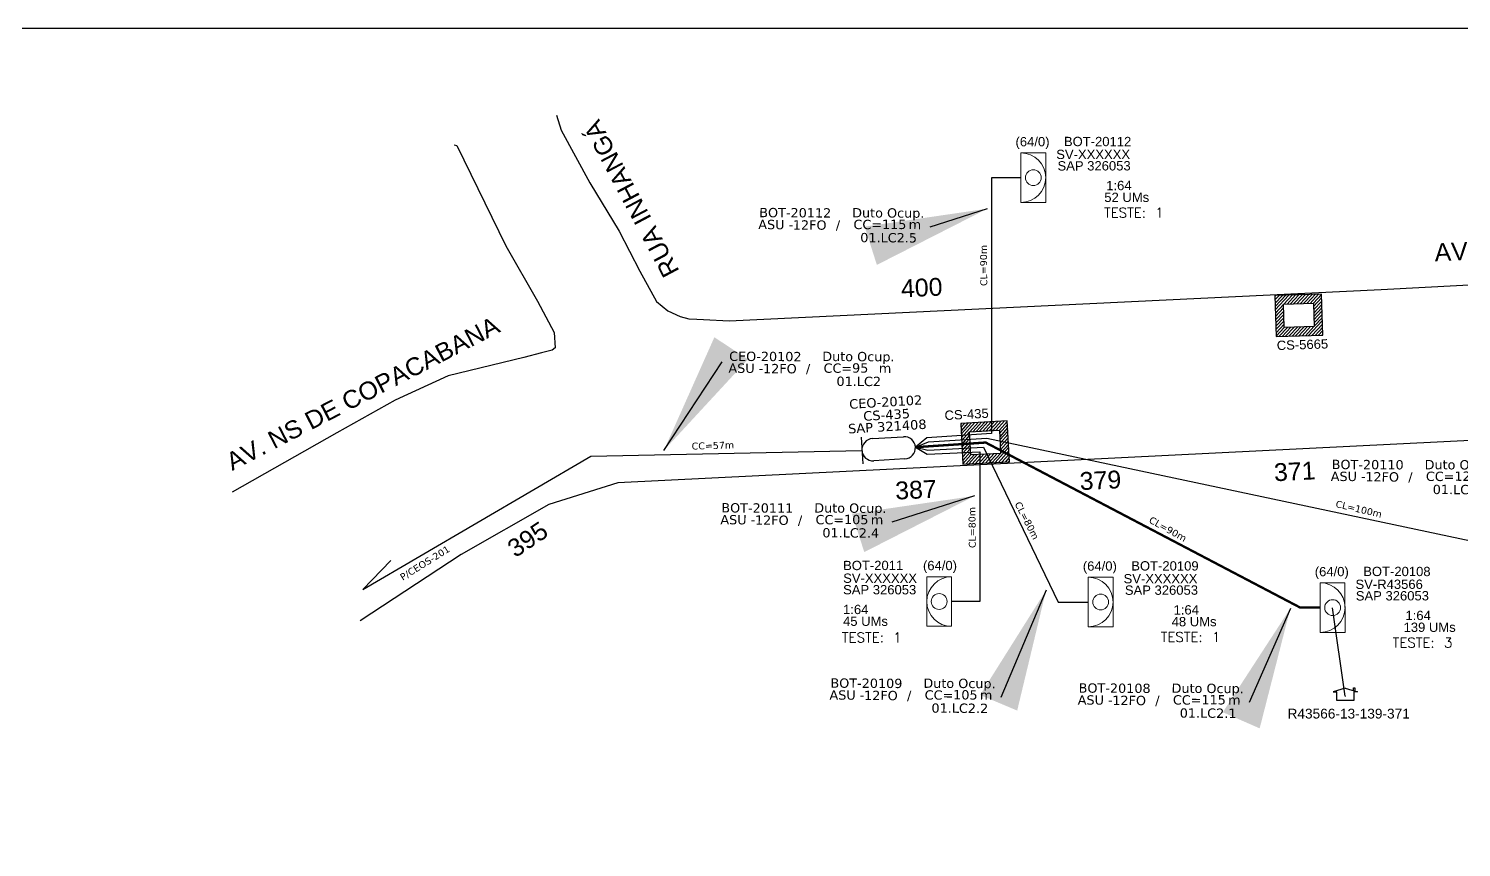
# Model space of a CAD drawing. Header units: millimetres. Extents: x 35553 to 36391, y 58449 to 59043.
# Drawn here: x 35805.6 to 36098.6, y 58875.1 to 59042.6 of the extents above; entities that cross this region are included whole.
import ezdxf
from ezdxf.enums import TextEntityAlignment as Align

# ---------------------------------------------------------------- set-up
doc = ezdxf.new("R2010")
doc.units = ezdxf.units.MM
doc.linetypes.add('DIVIDE2', pattern=[0.625, 0.25, -0.125, 0, -0.125, 0, -0.125])
for name, color, linetype in [('10.1-Caixas Subterrâneas', 5, 'Continuous'), ('20.4-CEOS', 1, 'Continuous'), ('20.5-CEO', 1, 'Continuous'), ('CAP a instalar', 1, 'FENCELINE1'), ('label_cabos', 7, 'Continuous'), ('MUB', 252, 'Continuous'), ('NET-RETIRAR', 54, 'DIVIDE2'), ('surveys', 7, 'Continuous'), ('surveys legendas', 7, 'Continuous')]:
    doc.layers.add(name, color=color, linetype=linetype)
doc.layers.add("20.0-LEGENDA DOS CDO'S", color=1, linetype='Continuous', lineweight=0)
doc.layers.add('20.1-CDO_INTERIOR', color=1, linetype='Continuous', lineweight=0)
doc.layers.add('Comprimeto de lance', color=7, linetype='Continuous', true_color=0xf7f7f7)
doc.styles.add('ARIAL', font='arial.ttf')
doc.styles.add('DIGICADE', font='arial.ttf')
doc.styles.add('ROMANS', font='romans.shx')
doc.styles.add('siredit', font='verdana.ttf')
doc.linetypes.add('FENCELINE1', pattern='A,0.25,-0.1,[133,ltypeshp.shx,S=0.1,R=0,X=-0.1,Y=0],-0.1,1', length=1.45)
doc.dimstyles.new('CC', dxfattribs={"dimtxt": 1, "dimasz": 2, "dimexe": 0.18, "dimexo": 0.0625, "dimgap": 0.09, "dimtad": 0, "dimdec": 0, "dimrnd": 1, "dimzin": 0, "dimdsep": 46, "dimtxsty": 'siredit', "dimblk": 'NONE', "dimcen": 0, "dimse1": 1, "dimse2": 1, "dimsd1": 1, "dimsd2": 1, "dimclrt": 7, "dimadec": 0, "dimazin": 0, "dimtfac": 1, "dimtdec": 0, "dimtofl": 0, "dimtmove": 0, "dimatfit": 3, "dimfxl": 0, "dimtolj": 1, "dimtzin": 0, "dimarcsym": 0})

# ---------------------------------------------------------------- blocks, each defined once
blk = doc.blocks.new('*X20')
at = {"color": 0, "linetype": 'Continuous'}
for p, q in [((-1.25, 0.34099), (-0.49099, 1.1)), ((-1.25, 0.517767), (-0.667767, 1.1)), ((-1.25, 0.694544), (-0.844544, 1.1)), ((-1.25, 0.87132), (-1.02132, 1.1)), ((-1.25, 1.048097), (-1.198097, 1.1)), ((-0.789214, 0.625), (-0.314214, 1.1)), ((-0.612437, 0.625), (-0.137437, 1.1)), ((-0.43566, 0.625), (0.03934, 1.1)), ((-0.258883, 0.625), (0.216117, 1.1)), ((-0.082107, 0.625), (0.392893, 1.1)), ((0.09467, 0.625), (0.56967, 1.1)), ((0.271447, 0.625), (0.746447, 1.1)), ((0.448223, 0.625), (0.923223, 1.1)), ((0.625, 0.625), (1.1, 1.1)), ((0.801777, 0.625), (1.25, 1.073223)), ((0.8035, 0.449947), (1.25, 0.896447)), ((-1.25, 0.164214), (-0.8035, 0.610714)), ((-1.25, -0.012563), (-0.8035, 0.433937)), ((-1.25, -0.18934), (-0.8035, 0.25716)), ((-1.25, -0.366117), (-0.8035, 0.080383)), ((0.8035, 0.27317), (1.25, 0.71967)), ((0.8035, 0.096393), (1.25, 0.542893)), ((0.8035, -0.080383), (1.25, 0.366117)), ((0.8035, -0.25716), (1.25, 0.18934)), ((0.8035, -0.433937), (1.25, 0.012563)), ((-1.25, -0.542893), (-0.8035, -0.096393)), ((-1.25, -0.71967), (-0.8035, -0.27317)), ((-1.25, -0.896447), (-0.8035, -0.449947)), ((-1.25, -1.073223), (-0.801777, -0.625)), ((-1.1, -1.1), (-0.625, -0.625)), ((-0.923223, -1.1), (-0.448223, -0.625)), ((-0.746447, -1.1), (-0.271447, -0.625)), ((-0.56967, -1.1), (-0.09467, -0.625)), ((-0.392893, -1.1), (0.082107, -0.625)), ((-0.216117, -1.1), (0.258883, -0.625)), ((-0.03934, -1.1), (0.43566, -0.625)), ((0.137437, -1.1), (0.612437, -0.625)), ((0.314214, -1.1), (0.789214, -0.625)), ((0.49099, -1.1), (1.25, -0.34099)), ((0.667767, -1.1), (1.25, -0.517767)), ((0.8035, -0.610714), (1.25, -0.164214)), ((0.844544, -1.1), (1.25, -0.694544)), ((1.02132, -1.1), (1.25, -0.87132)), ((1.198097, -1.1), (1.25, -1.048097))]:
    blk.add_line(p, q, dxfattribs=at)
blk = doc.blocks.new('MANHOLE_MQ')
at = {"color": 0, "linetype": 'Continuous'}
for p, q in [((0.00000623, 0.00000569), (-0.00000627, 0.00000569)), ((-0.00000627, 0.00000569), (-0.00000627, -0.00000531)), ((0.00000623, -0.00000531), (0.00000623, 0.00000569)), ((-0.00000404, 0.00000331), (0.00000399, 0.00000331)), ((-0.00000404, -0.00000294), (-0.00000404, 0.00000331)), ((0.00000399, 0.00000331), (0.00000399, -0.00000294)), ((0.00000399, -0.00000294), (-0.00000404, -0.00000294)), ((0.00000399, -0.00000294), (0.00000399, -0.00000294)), ((-0.00000627, -0.00000531), (0.00000623, -0.00000531))]:
    blk.add_line(p, q, dxfattribs=at)
at = {"color": 0, "linetype": 'Continuous', "xscale": 5e-06, "yscale": 5e-06, "zscale": 1e-05}
blk.add_blockref('*X20', (-0.00000002, 0.00000019), dxfattribs=at)
blk = doc.blocks.new('Teste  FTTH')
at = {"color": 0, "lineweight": 0, "style": 'ROMANS'}
for tag, p in [('TESTE', (-2.302, -0.29)), ('QTDE', (0.212, -0.29))]:
    blk.add_attdef(tag, p, '', height=0.48, dxfattribs=at)
for tag, p, flags in [('FID', (-2.227, -1.253), 1), ('FATOR', (-2.227, -2.028), 3), ('ID_ATIVIDADE', (-2.227, -2.716), 3)]:
    blk.add_attdef(tag, p, '', height=0.48, dxfattribs=dict(at, flags=flags))
blk = doc.blocks.new('Inst CB DT OCUP CFOA-SM-ASU-120-S-12')
at = {"layer": 'label_cabos', "color": 0, "style": 'siredit'}
for tag, flags, p in [('ID_ATIVIDADE', 3, (1.31, 2.67)), ('FATOR', 1, (11.56, 2.55))]:
    blk.add_attdef(tag, text='', height=1, rotation=359.69, dxfattribs=dict(at, flags=flags)).set_placement(p, align=Align.MIDDLE_CENTER)
for tag, p in [('DESTINO_CABO', (3.13, 1.26)), ('TIPO_CABO', (13.11, 1.24)), ('TIPO_CABO', (1.26, 0)), ('CABO', (4.69, -0.05)), ('/', (7.71, -0.05)), ('LANCE', (10.91, 0)), ('UND', (15.96, 0)), ('FID', (13.15, -1.41))]:
    blk.add_attdef(tag, text='', height=1, rotation=359.69, dxfattribs=at).set_placement(p, align=Align.MIDDLE_CENTER)
blk.add_attdef('QTDE', (12.43, -0.47), '', height=1, rotation=359.69, dxfattribs=at)
blk = doc.blocks.new('_None')
blk = doc.blocks.new('SURVEY_SURVEY')
for p, q in [((0, 0.0000127), (-0.0000126, 0.000009)), ((-0.0000126, 0.000009), (-0.0000086, 0.000009)), ((-0.0000086, 0), (-0.0000086, 0.000009)), ((0, 0.0000127), (0.0000126, 0.000009)), ((0.0000084, 0.0000132), (0.0000098, 0.0000132)), ((0.0000084, 0.0000103), (0.0000084, 0.0000132)), ((0.0000126, 0.000009), (0.0000086, 0.000009)), ((0.0000086, 0.000009), (0.0000086, 0)), ((0.0000098, 0.0000132), (0.0000098, 0.0000099)), ((0.0000086, 0), (-0.0000086, 0))]:
    blk.add_line(p, q)
at = {"ltscale": 6}
blk.add_circle((0, 0.0000045), 0.0000000477, dxfattribs=at)

msp = doc.modelspace()

# ---------------------------------------------------------------- linework, layer by layer
msp.add_lwpolyline([(35552.65, 58448.6), (36391.22, 58448.6), (36391.22, 59042.6), (35552.65, 59042.6), (35552.65, 58448.6)])
at = {"layer": '20.1-CDO_INTERIOR', "color": 0, "lineweight": 18}
for points in [[(36013.57, 59007.04), (36013.57, 59017.17), (36008.5, 59017.17), (36008.51, 59007.04)], [(35989.26, 58920.33), (35989.25, 58930.46), (35994.32, 58930.46), (35994.33, 58920.33)], [(36027.34, 58920.23), (36027.34, 58930.36), (36022.27, 58930.36), (36022.28, 58920.23)]]:
    msp.add_lwpolyline(points, close=True, dxfattribs=at)
at = {"layer": '20.1-CDO_INTERIOR', "color": 1, "lineweight": 18}
msp.add_lwpolyline([(36074.77, 58919.08), (36074.76, 58929.21), (36069.69, 58929.21), (36069.7, 58919.08)], close=True, dxfattribs=at)
at = {"layer": '20.1-CDO_INTERIOR', "color": 0, "lineweight": 18}
for centre in [(36011.04, 59012.11), (35991.79, 58925.39), (36024.81, 58925.29)]:
    msp.add_circle(centre, 1.62, dxfattribs=at)
at = {"layer": '20.1-CDO_INTERIOR', "color": 1, "lineweight": 18}
msp.add_circle((36072.23, 58924.15), 1.62, dxfattribs=at)
at = {"layer": '20.1-CDO_INTERIOR', "color": 0, "lineweight": 18}
for centre, start, end in [((36008.5, 59012.11), 270.0276, 90.0276), ((35994.32, 58925.39), 90.0276, 270.0276), ((36022.27, 58925.29), 270.0276, 90.0276)]:
    msp.add_arc(centre, 5.07, start, end, dxfattribs=at)
at = {"layer": '20.1-CDO_INTERIOR', "color": 1, "lineweight": 18}
msp.add_arc((36069.7, 58924.15), 5.07, 270.0276, 90.0276, dxfattribs=at)
at = {"layer": '20.5-CEO', "color": 5}
for p, q in [((35978.12, 58958.72), (35984.52, 58959.11)), ((35984.79, 58954.56), (35978.4, 58954.17))]:
    msp.add_line(p, q, dxfattribs=at)
msp.add_lwpolyline([(35975.82, 58959.05), (35976.15, 58953.56)], dxfattribs=at)
for centre, start, end in [((35978.26, 58956.45), 93.4853, 273.4853), ((35984.65, 58956.84), 273.4853, 93.4853)]:
    msp.add_arc(centre, 2.28, start, end, dxfattribs=at)
at = {"layer": 'CAP a instalar', "color": 0, "linetype": 'FENCELINE1', "ltscale": 5}
for p, q in [((36002.49, 59012.1), (36002.46, 58959.77)), ((36008.5, 59012.11), (36002.49, 59012.1)), ((35989.26, 58958.91), (35986.93, 58956.97)), ((35986.93, 58956.97), (35989.59, 58958.09)), ((35986.93, 58956.97), (35989.36, 58955.52)), ((35986.93, 58956.97), (35989.44, 58956.34)), ((36002.46, 58959.77), (35989.26, 58958.91)), ((35989.44, 58956.34), (36000.82, 58956.95)), ((35989.59, 58958.09), (36001.51, 58958.8)), ((36000.82, 58956.95), (36016.08, 58925.29)), ((36001.51, 58958.8), (36106.21, 58936.61)), ((35873.93, 58927.84), (35920.55, 58955.1)), ((35920.55, 58955.1), (35975.99, 58956.31)), ((35989.36, 58955.52), (36000.11, 58956.05)), ((36000.11, 58956.05), (36000.09, 58925.39)), ((35873.93, 58927.84), (35879.64, 58933.78)), ((36000.09, 58925.39), (35994.32, 58925.39)), ((36016.08, 58925.29), (36022.27, 58925.29))]:
    msp.add_line(p, q, dxfattribs=at)
at = {"layer": 'CAP a instalar', "linetype": 'FENCELINE1', "ltscale": 5, "const_width": 0.484}
msp.add_lwpolyline([(35986.93, 58956.97), (36001.29, 58957.92), (36065.61, 58924.15), (36069.7, 58924.15)], dxfattribs=at)
at = {"layer": 'MUB'}
for points in [[(35913.55, 59024.93), (35914.46, 59021.85), (35920.37, 59011.07), (35926.37, 59001.17), (35930.56, 58993), (35933.96, 58986.78), (35936.32, 58984.86), (35938.83, 58983.69), (35940.6, 58983.25), (35942.25, 58983.15), (35943.59, 58983.11), (35948.84, 58982.84)], [(35892.64, 59018.81), (35893.15, 59018.66), (35903.18, 58998.19), (35909.67, 58986.83), (35913.03, 58980.41), (35913.3, 58977.28), (35912.64, 58976.84), (35910.45, 58976.28), (35906.88, 58975.35), (35891.38, 58971.56), (35880.54, 58966.62)], [(35948.84, 58982.84), (36082.13, 58989.23), (36161.73, 58993.49), (36176.95, 58994.12)], [(35880.54, 58966.62), (35868.65, 58959.91)], [(35868.65, 58959.91), (35847.2, 58947.79)], [(36132.08, 58959.91), (35926.11, 58949.67), (35912, 58945.22), (35894.06, 58935), (35873.39, 58921.41)]]:
    msp.add_lwpolyline(points, dxfattribs=at)
at = {"layer": 'NET-RETIRAR', "color": 4, "linetype": 'Continuous'}
msp.add_lwpolyline([(36074.79, 58906.05), (36072.2, 58924.13)], dxfattribs=at)

# ---------------------------------------------------------------- block references
at = {"layer": '10.1-Caixas Subterrâneas', "color": 30}
for p, xscale, yscale, zscale, rotation in [((36065.3, 58984.08), 762417.5487786586, 762417.5487786586, 762417.5487786586, 181.8852904095681), ((36001.14, 58958.06), 762417.5487786588, 762417.5487786588, 762417.5487786588, 183.0746198466066)]:
    msp.add_blockref('MANHOLE_MQ', p, dxfattribs=dict(at, xscale=xscale, yscale=yscale, zscale=zscale, rotation=rotation))
at = {"layer": "20.0-LEGENDA DOS CDO'S", "color": 0, "lineweight": 0, "xscale": 4.173432959302842, "yscale": 4.173432959302842, "zscale": 4.173432959302842, "rotation": 0.004078562105398154}
for p in [(36035.09, 59005.16), (35981.5, 58918.25), (36046.68, 58918.34)]:
    msp.add_blockref('Teste  FTTH', p, dxfattribs=at).add_auto_attribs({'TESTE': 'TESTE:', 'QTDE': '1'})
at = {"layer": "20.0-LEGENDA DOS CDO'S", "lineweight": 0, "xscale": 4.173432959302842, "yscale": 4.173432959302842, "zscale": 4.173432959302842, "rotation": 0.004078562105398154}
msp.add_blockref('Teste  FTTH', (36094.11, 58917.2), dxfattribs=at).add_auto_attribs({'TESTE': 'TESTE:', 'QTDE': '3'})
at = {"layer": 'label_cabos', "color": 0, "lineweight": 0}
ref = msp.add_blockref('Inst CB DT OCUP CFOA-SM-ASU-120-S-12', (35956.37, 59002.53), dxfattribs=dict(at, xscale=1.907310121360919, yscale=1.907310121360919, zscale=1.907310121360919))
ref.add_attrib('DESTINO_CABO', 'BOT-20112', dxfattribs={"color": 0, "height": 1.907, "rotation": 359.69, "style": 'siredit'}).set_placement((35962.35, 59004.94), align=Align.MIDDLE_CENTER)
ref.add_attrib('CABO', '12FO', dxfattribs={"color": 0, "height": 1.907, "rotation": 359.69, "style": 'siredit'}).set_placement((35965.31, 59002.43), align=Align.MIDDLE_CENTER)
ref.add_attrib('TIPO_CABO', 'Duto Ocup.', dxfattribs={"color": 0, "height": 1.907, "rotation": 359.69, "style": 'siredit'}).set_placement((35981.38, 59004.9), align=Align.MIDDLE_CENTER)
ref.add_attrib('/', '/', dxfattribs={"color": 0, "height": 1.91, "rotation": 359.69, "style": 'siredit'}).set_placement((35971.09, 59002.43), align=Align.MIDDLE_CENTER)
ref.add_attrib('TIPO_CABO', 'ASU - ', dxfattribs={"color": 0, "height": 1.907, "rotation": 359.69, "style": 'siredit'}).set_placement((35958.78, 59002.52), align=Align.MIDDLE_CENTER)
ref.add_attrib('FID', '01.LC2.5', dxfattribs={"color": 0, "height": 1.907, "rotation": 359.69, "style": 'siredit'}).set_placement((35981.45, 58999.83), align=Align.MIDDLE_CENTER)
ref.add_attrib('LANCE', 'CC=', dxfattribs={"color": 0, "height": 1.907, "rotation": 359.69, "style": 'siredit'}).set_placement((35977.18, 59002.53), align=Align.MIDDLE_CENTER)
ref.add_attrib('QTDE', '115', (35980.08, 59001.62), dxfattribs={"color": 0, "height": 1.907, "rotation": 359.69, "style": 'siredit'})
ref.add_attrib('UND', 'm', dxfattribs={"color": 0, "height": 1.91, "rotation": 359.69, "style": 'siredit'}).set_placement((35986.82, 59002.53), align=Align.MIDDLE_CENTER)
ref = msp.add_blockref('Inst CB DT OCUP CFOA-SM-ASU-120-S-12', (35950.27, 58973.14), dxfattribs=dict(at, xscale=1.907310121360919, yscale=1.907310121360919, zscale=1.907310121360919))
ref.add_attrib('DESTINO_CABO', 'CEO-20102', dxfattribs={"color": 0, "height": 1.907, "rotation": 359.69, "style": 'siredit'}).set_placement((35956.24, 58975.54), align=Align.MIDDLE_CENTER)
ref.add_attrib('CABO', '12FO', dxfattribs={"color": 0, "height": 1.907, "rotation": 359.69, "style": 'siredit'}).set_placement((35959.21, 58973.04), align=Align.MIDDLE_CENTER)
ref.add_attrib('TIPO_CABO', 'Duto Ocup.', dxfattribs={"color": 0, "height": 1.907, "rotation": 359.69, "style": 'siredit'}).set_placement((35975.27, 58975.51), align=Align.MIDDLE_CENTER)
ref.add_attrib('/', '/', dxfattribs={"color": 0, "height": 1.91, "rotation": 359.69, "style": 'siredit'}).set_placement((35964.98, 58973.04), align=Align.MIDDLE_CENTER)
ref.add_attrib('TIPO_CABO', 'ASU - ', dxfattribs={"color": 0, "height": 1.907, "rotation": 359.69, "style": 'siredit'}).set_placement((35952.68, 58973.13), align=Align.MIDDLE_CENTER)
ref.add_attrib('FID', '01.LC2', dxfattribs={"color": 0, "height": 1.907, "rotation": 359.69, "style": 'siredit'}).set_placement((35975.34, 58970.44), align=Align.MIDDLE_CENTER)
ref.add_attrib('LANCE', 'CC=', dxfattribs={"color": 0, "height": 1.907, "rotation": 359.69, "style": 'siredit'}).set_placement((35971.07, 58973.14), align=Align.MIDDLE_CENTER)
ref.add_attrib('QTDE', '95', (35973.97, 58972.23), dxfattribs={"color": 0, "height": 1.907, "rotation": 359.69, "style": 'siredit'})
ref.add_attrib('UND', 'm', dxfattribs={"color": 0, "height": 1.91, "rotation": 359.69, "style": 'siredit'}).set_placement((35980.72, 58973.14), align=Align.MIDDLE_CENTER)
ref = msp.add_blockref('Inst CB DT OCUP CFOA-SM-ASU-120-S-12', (36073.43, 58951), dxfattribs=dict(at, xscale=1.907310121360919, yscale=1.907310121360919, zscale=1.907310121360919))
ref.add_attrib('DESTINO_CABO', 'BOT-20110', dxfattribs={"color": 0, "height": 1.907, "rotation": 359.69, "style": 'siredit'}).set_placement((36079.4, 58953.41), align=Align.MIDDLE_CENTER)
ref.add_attrib('CABO', '12FO', dxfattribs={"color": 0, "height": 1.907, "rotation": 359.69, "style": 'siredit'}).set_placement((36082.36, 58950.9), align=Align.MIDDLE_CENTER)
ref.add_attrib('TIPO_CABO', 'Duto Ocup.', dxfattribs={"color": 0, "height": 1.907, "rotation": 359.69, "style": 'siredit'}).set_placement((36098.43, 58953.37), align=Align.MIDDLE_CENTER)
ref.add_attrib('/', '/', dxfattribs={"color": 0, "height": 1.91, "rotation": 359.69, "style": 'siredit'}).set_placement((36088.14, 58950.9), align=Align.MIDDLE_CENTER)
ref.add_attrib('TIPO_CABO', 'ASU - ', dxfattribs={"color": 0, "height": 1.907, "rotation": 359.69, "style": 'siredit'}).set_placement((36075.83, 58950.99), align=Align.MIDDLE_CENTER)
ref.add_attrib('FID', '01.LC2.3', dxfattribs={"color": 0, "height": 1.907, "rotation": 359.69, "style": 'siredit'}).set_placement((36098.5, 58948.3), align=Align.MIDDLE_CENTER)
ref.add_attrib('LANCE', 'CC=', dxfattribs={"color": 0, "height": 1.907, "rotation": 359.69, "style": 'siredit'}).set_placement((36094.23, 58951), align=Align.MIDDLE_CENTER)
ref.add_attrib('QTDE', '125', (36097.13, 58950.09), dxfattribs={"color": 0, "height": 1.907, "rotation": 359.69, "style": 'siredit'})
ref.add_attrib('UND', 'm', dxfattribs={"color": 0, "height": 1.91, "rotation": 359.69, "style": 'siredit'}).set_placement((36103.87, 58951), align=Align.MIDDLE_CENTER)
ref = msp.add_blockref('Inst CB DT OCUP CFOA-SM-ASU-120-S-12', (35948.63, 58942.13), dxfattribs=dict(at, xscale=1.907310121360919, yscale=1.907310121360919, zscale=1.907310121360919))
ref.add_attrib('DESTINO_CABO', 'BOT-20111', dxfattribs={"color": 0, "height": 1.907, "rotation": 359.69, "style": 'siredit'}).set_placement((35954.6, 58944.54), align=Align.MIDDLE_CENTER)
ref.add_attrib('CABO', '12FO', dxfattribs={"color": 0, "height": 1.907, "rotation": 359.69, "style": 'siredit'}).set_placement((35957.56, 58942.04), align=Align.MIDDLE_CENTER)
ref.add_attrib('TIPO_CABO', 'Duto Ocup.', dxfattribs={"color": 0, "height": 1.907, "rotation": 359.69, "style": 'siredit'}).set_placement((35973.63, 58944.51), align=Align.MIDDLE_CENTER)
ref.add_attrib('/', '/', dxfattribs={"color": 0, "height": 1.91, "rotation": 359.69, "style": 'siredit'}).set_placement((35963.34, 58942.04), align=Align.MIDDLE_CENTER)
ref.add_attrib('TIPO_CABO', 'ASU - ', dxfattribs={"color": 0, "height": 1.907, "rotation": 359.69, "style": 'siredit'}).set_placement((35951.03, 58942.13), align=Align.MIDDLE_CENTER)
ref.add_attrib('FID', '01.LC2.4', dxfattribs={"color": 0, "height": 1.907, "rotation": 359.69, "style": 'siredit'}).set_placement((35973.7, 58939.44), align=Align.MIDDLE_CENTER)
ref.add_attrib('LANCE', 'CC=', dxfattribs={"color": 0, "height": 1.907, "rotation": 359.69, "style": 'siredit'}).set_placement((35969.43, 58942.14), align=Align.MIDDLE_CENTER)
ref.add_attrib('QTDE', '105', (35972.33, 58941.23), dxfattribs={"color": 0, "height": 1.907, "rotation": 359.69, "style": 'siredit'})
ref.add_attrib('UND', 'm', dxfattribs={"color": 0, "height": 1.91, "rotation": 359.69, "style": 'siredit'}).set_placement((35979.08, 58942.14), align=Align.MIDDLE_CENTER)
ref = msp.add_blockref('Inst CB DT OCUP CFOA-SM-ASU-120-S-12', (35970.93, 58906.27), dxfattribs=dict(at, xscale=1.907310121360919, yscale=1.907310121360919, zscale=1.907310121360919))
ref.add_attrib('DESTINO_CABO', 'BOT-20109', dxfattribs={"color": 0, "height": 1.907, "rotation": 359.69, "style": 'siredit'}).set_placement((35976.91, 58908.68), align=Align.MIDDLE_CENTER)
ref.add_attrib('CABO', '12FO', dxfattribs={"color": 0, "height": 1.907, "rotation": 359.69, "style": 'siredit'}).set_placement((35979.87, 58906.17), align=Align.MIDDLE_CENTER)
ref.add_attrib('TIPO_CABO', 'Duto Ocup.', dxfattribs={"color": 0, "height": 1.907, "rotation": 359.69, "style": 'siredit'}).set_placement((35995.94, 58908.65), align=Align.MIDDLE_CENTER)
ref.add_attrib('/', '/', dxfattribs={"color": 0, "height": 1.91, "rotation": 359.69, "style": 'siredit'}).set_placement((35985.65, 58906.17), align=Align.MIDDLE_CENTER)
ref.add_attrib('TIPO_CABO', 'ASU - ', dxfattribs={"color": 0, "height": 1.907, "rotation": 359.69, "style": 'siredit'}).set_placement((35973.34, 58906.26), align=Align.MIDDLE_CENTER)
ref.add_attrib('FID', '01.LC2.2', dxfattribs={"color": 0, "height": 1.907, "rotation": 359.69, "style": 'siredit'}).set_placement((35996.01, 58903.57), align=Align.MIDDLE_CENTER)
ref.add_attrib('LANCE', 'CC=', dxfattribs={"color": 0, "height": 1.907, "rotation": 359.69, "style": 'siredit'}).set_placement((35991.74, 58906.27), align=Align.MIDDLE_CENTER)
ref.add_attrib('QTDE', '105', (35994.64, 58905.37), dxfattribs={"color": 0, "height": 1.907, "rotation": 359.69, "style": 'siredit'})
ref.add_attrib('UND', 'm', dxfattribs={"color": 0, "height": 1.91, "rotation": 359.69, "style": 'siredit'}).set_placement((36001.38, 58906.27), align=Align.MIDDLE_CENTER)
ref = msp.add_blockref('Inst CB DT OCUP CFOA-SM-ASU-120-S-12', (36021.69, 58905.26), dxfattribs=dict(at, xscale=1.907310121360919, yscale=1.907310121360919, zscale=1.907310121360919))
ref.add_attrib('DESTINO_CABO', 'BOT-20108', dxfattribs={"color": 0, "height": 1.907, "rotation": 359.69, "style": 'siredit'}).set_placement((36027.66, 58907.67), align=Align.MIDDLE_CENTER)
ref.add_attrib('CABO', '12FO', dxfattribs={"color": 0, "height": 1.907, "rotation": 359.69, "style": 'siredit'}).set_placement((36030.63, 58905.16), align=Align.MIDDLE_CENTER)
ref.add_attrib('TIPO_CABO', 'Duto Ocup.', dxfattribs={"color": 0, "height": 1.907, "rotation": 359.69, "style": 'siredit'}).set_placement((36046.69, 58907.63), align=Align.MIDDLE_CENTER)
ref.add_attrib('/', '/', dxfattribs={"color": 0, "height": 1.91, "rotation": 359.69, "style": 'siredit'}).set_placement((36036.4, 58905.16), align=Align.MIDDLE_CENTER)
ref.add_attrib('TIPO_CABO', 'ASU - ', dxfattribs={"color": 0, "height": 1.907, "rotation": 359.69, "style": 'siredit'}).set_placement((36024.1, 58905.25), align=Align.MIDDLE_CENTER)
ref.add_attrib('FID', '01.LC2.1', dxfattribs={"color": 0, "height": 1.907, "rotation": 359.69, "style": 'siredit'}).set_placement((36046.77, 58902.56), align=Align.MIDDLE_CENTER)
ref.add_attrib('LANCE', 'CC=', dxfattribs={"color": 0, "height": 1.907, "rotation": 359.69, "style": 'siredit'}).set_placement((36042.5, 58905.26), align=Align.MIDDLE_CENTER)
ref.add_attrib('QTDE', '115', (36045.4, 58904.36), dxfattribs={"color": 0, "height": 1.907, "rotation": 359.69, "style": 'siredit'})
ref.add_attrib('UND', 'm', dxfattribs={"color": 0, "height": 1.91, "rotation": 359.69, "style": 'siredit'}).set_placement((36052.14, 58905.26), align=Align.MIDDLE_CENTER)
at = {"layer": 'surveys', "color": 255, "xscale": 200000, "yscale": 200000, "zscale": 200000}
msp.add_blockref('SURVEY_SURVEY', (36074.83, 58905.12), dxfattribs=at)

# ---------------------------------------------------------------- texts
at = {"layer": '10.1-Caixas Subterrâneas', "color": 30, "style": 'ARIAL'}
for s, rotation, p in [('CS-5665', 1.8853, (36060.84, 58976.83)), ('CS-435', 3.0746, (35992.93, 58962.51))]:
    msp.add_text(s, height=1.907, rotation=rotation, dxfattribs=at).set_placement(p)
at = {"layer": "20.0-LEGENDA DOS CDO'S", "color": 0, "style": 'ARIAL'}
for rotation, p in [(0.0828, (36010.87, 59018.52)), (359.9724, (35991.95, 58931.8)), (0.0828, (36024.64, 58931.7))]:
    msp.add_text('(64/0)', height=1.907, rotation=rotation, dxfattribs=at).set_placement(p, align=Align.CENTER)
for s, rotation, p in [('BOT-20112', 359.9372, (36017.29, 59018.56)), ('SV-XXXXXX', 0.0828, (36015.72, 59015.92)), ('SAP 326053', 0.0828, (36015.98, 59013.57)), ('1:64', 0.0828, (36025.94, 59009.55)), ('52 UMs', 0.0828, (36025.55, 59007.13)), ('BOT-2011', 0.118, (35972.14, 58931.81)), ('BOT-20109', 359.9372, (36031.06, 58931.74)), ('SV-XXXXXX', 359.9724, (35972.15, 58929.21)), ('SV-XXXXXX', 0.0828, (36029.49, 58929.11)), ('SAP 326053', 359.9724, (35972.14, 58926.86)), ('SAP 326053', 0.0828, (36029.75, 58926.76)), ('1:64', 359.9724, (35972.13, 58922.82)), ('45 UMs', 359.9724, (35972.13, 58920.41)), ('48 UMs', 0.0828, (36039.32, 58920.32)), ('1:64', 0.0828, (36039.71, 58922.73))]:
    msp.add_text(s, height=1.907, rotation=rotation, dxfattribs=at).set_placement(p)
at = {"layer": "20.0-LEGENDA DOS CDO'S", "style": 'ARIAL'}
msp.add_text('(64/0)', height=1.907, rotation=0.0828, dxfattribs=at).set_placement((36072.06, 58930.56), align=Align.CENTER)
for s, rotation, p in [('BOT-20108', 359.9372, (36078.49, 58930.6)), ('SV-R43566', 0.0828, (36076.91, 58927.96)), ('SAP 326053', 0.0828, (36076.97, 58925.6)), ('1:64', 0.0828, (36087.13, 58921.59)), ('139 UMs', 0.0828, (36086.74, 58919.17))]:
    msp.add_text(s, height=1.907, rotation=rotation, dxfattribs=at).set_placement(p)
at = {"layer": '20.4-CEOS', "color": 5, "style": 'siredit'}
msp.add_text('CEO-20102', height=1.926, rotation=3.4853, dxfattribs=at).set_placement((35980.79, 58967.18), align=Align.TOP_CENTER)
at = {"layer": '20.5-CEO', "color": 5, "style": 'siredit'}
for s, p in [('CS-435', (35980.98, 58964.57)), ('SAP 321408', (35981.12, 58962.18))]:
    msp.add_text(s, height=1.934, rotation=3.4853, dxfattribs=at).set_placement(p, align=Align.TOP_CENTER)
at = {"layer": 'Comprimeto de lance', "ltscale": 0.5, "char_height": 1.413, "width": 16.9543, "attachment_point": 5, "style": 'siredit'}
for s, insert, rotation in [('\\A1;CL=90m', (36000.88, 58994.14), 90.6002), ('\\A1;CC=57m', (35945.51, 58957.29), 1.7011), ('\\A1;CL=80m', (36009.72, 58941.95), 297.381), ('\\A1;CL=100m', (36077.59, 58944.3), 346.791), ('\\A1;CL=80m', (35998.53, 58940.53), 90.6002), ('\\A1;CL=90m', (36038.54, 58940.2), 330.8896), ('\\A1;P/CEOS-201', (35886.67, 58933.2), 31.9468)]:
    msp.add_mtext(s, dxfattribs=dict(at, insert=insert, rotation=rotation))
at = {"layer": 'MUB', "style": 'ARIAL'}
for s, rotation, p in [('RUA INHANGÁ', 117.9182, (35938.76, 58992.99)), ('AV. NS DE COPACABANA', 2.6426, (36093.15, 58994.99)), ('AV. NS DE COPACABANA', 27.4354, (35847.24, 58952.08))]:
    msp.add_text(s, height=3.6477, rotation=rotation, dxfattribs=at).set_placement(p)
at = {"layer": 'surveys', "style": 'ARIAL'}
for s, rotation, p in [('400', 2.7472, (35988.21, 58989.63)), ('379', 2.7472, (36024.76, 58950.21)), ('371', 2.7472, (36064.48, 58952.02)), ('387', 2.7472, (35987.04, 58948.27)), ('395', 33.8688, (35907.63, 58938.13))]:
    msp.add_text(s, height=3.648, rotation=rotation, dxfattribs=at).set_placement(p, align=Align.MIDDLE_CENTER)
at = {"layer": 'surveys legendas', "color": 0, "style": 'DIGICADE'}
msp.add_text('R43566-13-139-371', height=2, dxfattribs=at).set_placement((36063.01, 58901.46))

# ---------------------------------------------------------------- leaders
at = {"layer": 'label_cabos'}
for points in [[(36001.62, 59005.76), (35989.84, 59002.01)], [(35935.5, 58956.32), (35947.43, 58974.43)], [(35999.04, 58947.01), (35982.09, 58941.61)], [(36013.65, 58927.72), (36004.4, 58905.75)], [(36063.59, 58923.99), (36055.15, 58904.74)]]:
    msp.add_leader(points, dimstyle='CC', override={"dimasz": 25, "dimgap": 0.09, "dimtad": 0}, dxfattribs=at)

doc.saveas('drawing.dxf')
